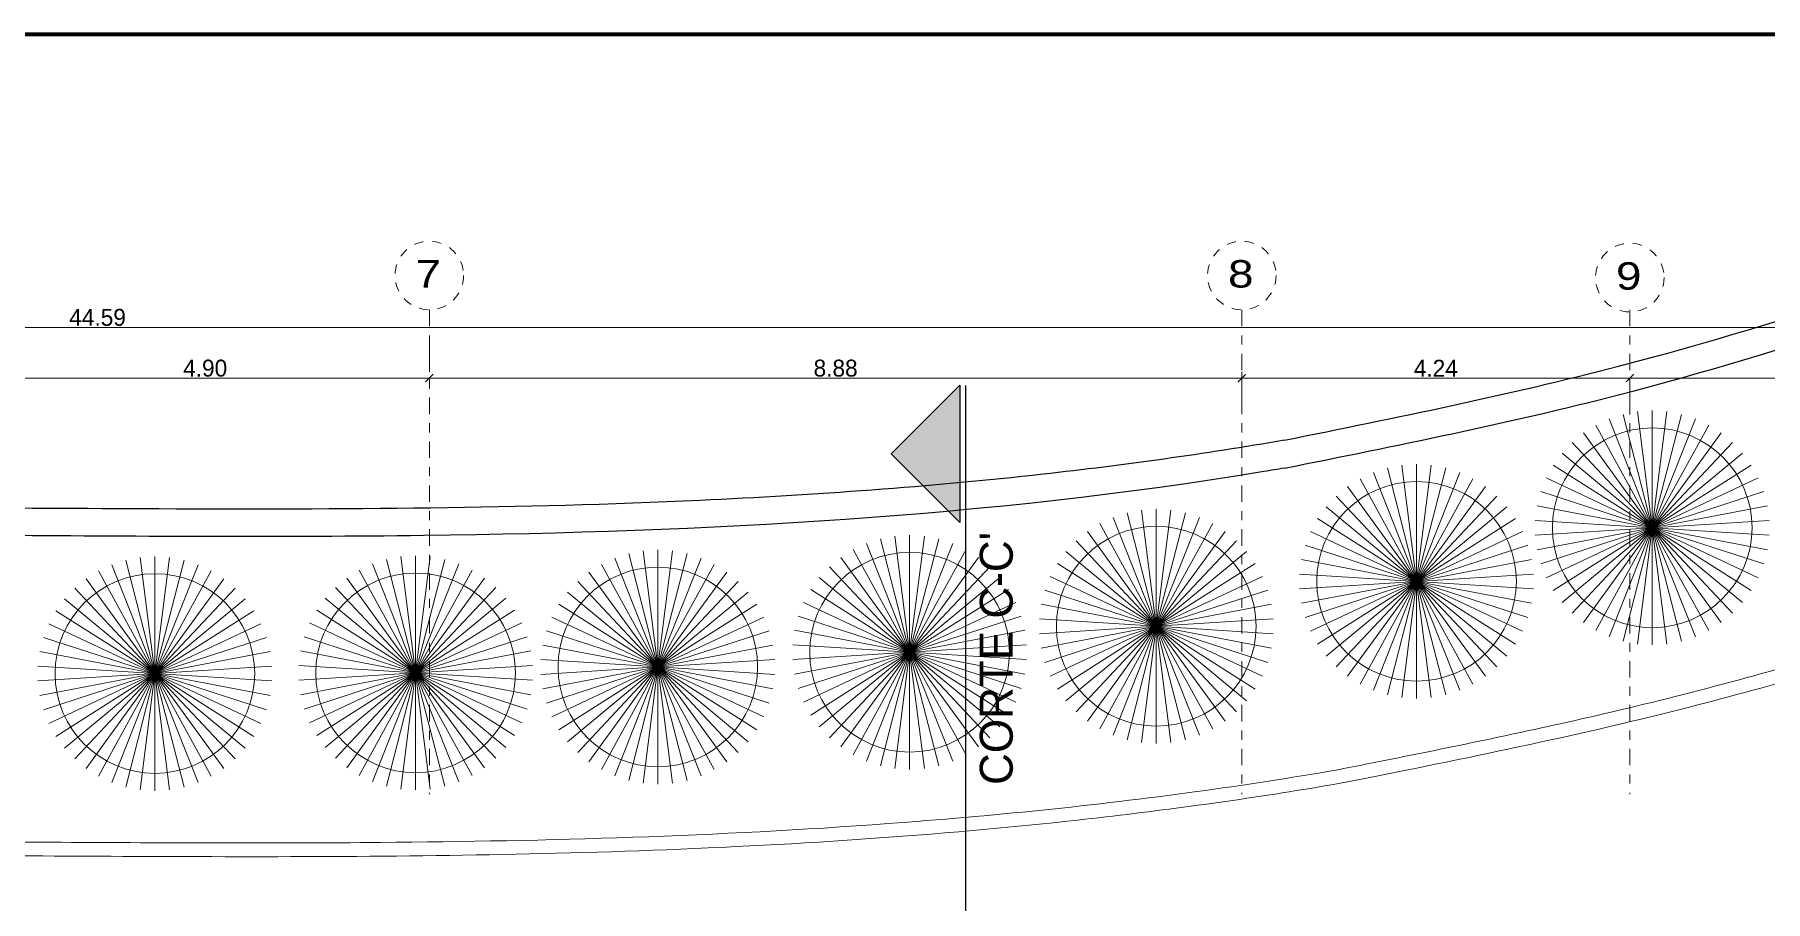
# Model space of a CAD drawing. Header units: millimetres. Extents: x 189.5 to 285.5, y -15 to 51.
# Drawn here: x 234.43 to 253.35, y 41.54 to 51.01 of the extents above; entities that cross this region are included whole.
import ezdxf
from ezdxf.enums import TextEntityAlignment as Align

# ---------------------------------------------------------------- set-up
doc = ezdxf.new("R2010")
doc.units = ezdxf.units.MM
doc.header["$LTSCALE"] = 0.005
doc.header["$MEASUREMENT"] = 0
doc.linetypes.add('ACAD_ISO10W100', pattern=[18, 12, -3, 0, -3])
for name, color, linetype, lineweight in [('Aux', 1, 'Continuous', 9), ('cotas', 1, 'Continuous', 15), ('EJES-REALES', 11, 'ACAD_ISO10W100', 5), ('F', 9, 'Continuous', 100), ('muebles', 2, 'Continuous', 20), ('murosbajos', 3, 'Continuous', 25), ('Tenue', 11, 'Continuous', 5)]:
    doc.layers.add(name, color=color, linetype=linetype, lineweight=lineweight)
doc.layers.add('WB_SIMBOLOS', color=7, linetype='Continuous')
doc.styles.get("Standard").update_dxf_attribs({"font": 'ERASMD.TTF', "height": 0.185})
doc.dimstyles.get("Standard").update_dxf_attribs({"dimtxt": 0.15, "dimasz": 0.085, "dimexe": 0.07, "dimexo": 0.4, "dimgap": 0.015, "dimtad": 1, "dimzin": 1, "dimdsep": 46, "dimtxsty": 'Standard', "dimblk": 'ARCHTICK', "dimcen": 0, "dimclrd": 256, "dimclre": 256, "dimclrt": 2, "dimadec": 0, "dimazin": 0, "dimtfac": 1, "dimtix": 1, "dimtmove": 0, "dimatfit": 0, "dimfxl": 1, "dimlwd": -1, "dimlwe": -1, "dimarcsym": 0})

# ---------------------------------------------------------------- blocks, each defined once
blk = doc.blocks.new('_ArchTick')
at = {"color": 0, "linetype": 'ByBlock', "const_width": 0.15}
blk.add_lwpolyline([(-0.5, -0.5), (0.5, 0.5)], dxfattribs=at)
blk = doc.blocks.new('*D97')
at = {"layer": 'cotas', "transparency": 16777216}
for p, q in [((233.844, 47.658), (233.844, 47.328)), ((238.744, 47.658), (238.744, 47.328)), ((233.844, 47.258), (238.744, 47.258))]:
    blk.add_line(p, q, dxfattribs=at)
at = {"layer": 'Defpoints', "color": 0, "transparency": 16777216}
for p in [(233.844, 47.258), (238.744, 47.258), (238.744, 47.258)]:
    blk.add_point(p, dxfattribs=at)
at = {"layer": 'cotas', "transparency": 16777216, "xscale": 0.085, "yscale": 0.085, "zscale": 0.085, "rotation": 180}
blk.add_blockref('_ArchTick', (233.844, 47.258), dxfattribs=at)
at = {"layer": 'cotas', "transparency": 16777216, "xscale": 0.085, "yscale": 0.085, "zscale": 0.085}
blk.add_blockref('_ArchTick', (238.744, 47.258), dxfattribs=at)
at = {"layer": 'cotas', "color": 2, "transparency": 16777216, "insert": (236.294, 47.366), "char_height": 0.185, "attachment_point": 5}
blk.add_mtext('4.90', dxfattribs=at)
blk = doc.blocks.new('*D98')
at = {"layer": 'cotas', "transparency": 16777216}
for p, q in [((238.744, 47.658), (238.744, 47.328)), ((247.624, 46.901), (247.624, 47.328)), ((238.744, 47.258), (247.624, 47.258))]:
    blk.add_line(p, q, dxfattribs=at)
at = {"layer": 'Defpoints', "color": 0, "transparency": 16777216}
for p in [(238.744, 47.258), (247.624, 47.258), (247.624, 46.501)]:
    blk.add_point(p, dxfattribs=at)
at = {"layer": 'cotas', "transparency": 16777216, "xscale": 0.085, "yscale": 0.085, "zscale": 0.085, "rotation": 180}
blk.add_blockref('_ArchTick', (238.744, 47.258), dxfattribs=at)
at = {"layer": 'cotas', "transparency": 16777216, "xscale": 0.085, "yscale": 0.085, "zscale": 0.085}
blk.add_blockref('_ArchTick', (247.624, 47.258), dxfattribs=at)
at = {"layer": 'cotas', "color": 2, "transparency": 16777216, "insert": (243.184, 47.366), "char_height": 0.185, "attachment_point": 5}
blk.add_mtext('8.88', dxfattribs=at)
blk = doc.blocks.new('*D99')
at = {"layer": 'cotas', "transparency": 16777216}
for p, q in [((247.624, 46.901), (247.624, 47.328)), ((247.624, 47.258), (251.864, 47.258)), ((251.864, 46.861), (251.864, 47.188))]:
    blk.add_line(p, q, dxfattribs=at)
at = {"layer": 'Defpoints', "color": 0, "transparency": 16777216}
for p in [(251.864, 47.261), (251.864, 47.258), (247.624, 46.501)]:
    blk.add_point(p, dxfattribs=at)
at = {"layer": 'cotas', "transparency": 16777216, "xscale": 0.085, "yscale": 0.085, "zscale": 0.085, "rotation": 180}
blk.add_blockref('_ArchTick', (247.624, 47.258), dxfattribs=at)
at = {"layer": 'cotas', "transparency": 16777216, "xscale": 0.085, "yscale": 0.085, "zscale": 0.085}
blk.add_blockref('_ArchTick', (251.864, 47.258), dxfattribs=at)
at = {"layer": 'cotas', "color": 2, "transparency": 16777216, "insert": (249.744, 47.366), "char_height": 0.185, "attachment_point": 5}
blk.add_mtext('4.24', dxfattribs=at)
blk = doc.blocks.new('*D100')
at = {"layer": 'cotas', "transparency": 16777216}
for p, q in [((251.864, 47.258), (257.064, 47.258)), ((251.864, 46.861), (251.864, 47.188)), ((257.064, 46.861), (257.064, 47.188))]:
    blk.add_line(p, q, dxfattribs=at)
at = {"layer": 'Defpoints', "color": 0, "transparency": 16777216}
for p in [(251.864, 47.261), (257.064, 47.261), (257.064, 47.258)]:
    blk.add_point(p, dxfattribs=at)
at = {"layer": 'cotas', "transparency": 16777216, "xscale": 0.085, "yscale": 0.085, "zscale": 0.085, "rotation": 180}
blk.add_blockref('_ArchTick', (251.864, 47.258), dxfattribs=at)
at = {"layer": 'cotas', "transparency": 16777216, "xscale": 0.085, "yscale": 0.085, "zscale": 0.085}
blk.add_blockref('_ArchTick', (257.064, 47.258), dxfattribs=at)
at = {"layer": 'cotas', "color": 2, "transparency": 16777216, "insert": (254.464, 47.366), "char_height": 0.185, "attachment_point": 5}
blk.add_mtext('5.20', dxfattribs=at)
blk = doc.blocks.new('*D122')
at = {"layer": 'cotas', "transparency": 16777216}
for p, q in [((212.822, 47.036), (212.822, 47.883)), ((257.414, 47.036), (257.414, 47.883)), ((212.822, 47.813), (257.414, 47.813))]:
    blk.add_line(p, q, dxfattribs=at)
at = {"layer": 'Defpoints', "color": 0, "transparency": 16777216}
for p in [(257.414, 47.813), (212.822, 46.636), (257.414, 46.636)]:
    blk.add_point(p, dxfattribs=at)
at = {"layer": 'cotas', "transparency": 16777216, "xscale": 0.085, "yscale": 0.085, "zscale": 0.085, "rotation": 180}
blk.add_blockref('_ArchTick', (212.822, 47.813), dxfattribs=at)
at = {"layer": 'cotas', "transparency": 16777216, "xscale": 0.085, "yscale": 0.085, "zscale": 0.085}
blk.add_blockref('_ArchTick', (257.414, 47.813), dxfattribs=at)
at = {"layer": 'cotas', "color": 2, "transparency": 16777216, "insert": (235.118, 47.921), "char_height": 0.185, "attachment_point": 5}
blk.add_mtext('44.59', dxfattribs=at)

msp = doc.modelspace()

# ---------------------------------------------------------------- hatches: boundary and pattern name
at = {"layer": 'WB_SIMBOLOS'}
msp.add_hatch(color=256, dxfattribs=at).paths.add_polyline_path([(244.543, 45.681), (244.543, 47.181), (243.793, 46.431)])

# ---------------------------------------------------------------- linework, layer by layer
at = {"layer": 'Aux'}
for centre in [(252.109, 45.622), (249.533, 45.036), (246.689, 44.545), (243.993, 44.261), (235.744, 44.028), (238.594, 44.035), (241.241, 44.1)]:
    msp.add_circle(centre, 1.091, dxfattribs=at)
at = {"layer": 'EJES-REALES', "ltscale": 3}
for p, q in [((238.744, 48.005), (238.744, 42.71)), ((247.624, 48.005), (247.624, 42.71)), ((251.864, 48.005), (251.864, 42.71))]:
    msp.add_line(p, q, dxfattribs=at)
at = {"layer": 'EJES-REALES'}
for centre in [(238.744, 48.38), (247.624, 48.38), (251.864, 48.357)]:
    msp.add_circle(centre, 0.375, dxfattribs=at)
at = {"layer": 'F'}
msp.add_line((285.516, 51.014), (189.516, 51.014), dxfattribs=at)
at = {"layer": 'muebles'}
for points, knots in [([(248.652, 42.972), (248.874, 43.016), (249.08, 43.057), (249.59, 43.159), (249.883, 43.218), (250.479, 43.343), (250.78, 43.407), (251.533, 43.575), (251.988, 43.682), (252.906, 43.916), (253.363, 44.042), (253.899, 44.198), (253.985, 44.224), (254.114, 44.249)], [0, 0, 0, 0, 0.555358, 0.555358, 1.435078, 1.435078, 2.314798, 2.314798, 3.613782, 3.613782, 4.912766, 4.912766, 5.16359, 5.16359, 5.16359, 5.16359]), ([(248.681, 42.825), (249.206, 42.928), (249.644, 43.016), (250.677, 43.23), (251.277, 43.36), (252.354, 43.617), (252.829, 43.74), (253.57, 43.946), (253.843, 44.025), (254.114, 44.106)], [0, 0, 0, 0, 1.315075, 1.315075, 3.050938, 3.050938, 4.377538, 4.377538, 5.16359, 5.16359, 5.16359, 5.16359]), ([(248.656, 42.973), (248.148, 42.885), (247.639, 42.807), (246.002, 42.583), (244.877, 42.47), (241.889, 42.249), (240.036, 42.197), (237.033, 42.171), (235.868, 42.177), (233.292, 42.19), (231.888, 42.199), (229.676, 42.2), (228.867, 42.198), (227.384, 42.189), (226.712, 42.181), (225.235, 42.166), (224.43, 42.16), (222.929, 42.174), (222.235, 42.192), (220.861, 42.252), (220.18, 42.293), (218.82, 42.389), (218.142, 42.445), (216.62, 42.577), (215.776, 42.655), (214.92, 42.733)], [9.487888, 9.487888, 9.487888, 9.487888, 10.917391, 10.917391, 14.095757, 14.095757, 19.406743, 19.406743, 22.83382, 22.83382, 27.127504, 27.127504, 29.61048, 29.61048, 31.673514, 31.673514, 34.024114, 34.024114, 35.973335, 35.973335, 37.922557, 37.922557, 39.871778, 39.871778, 42.274411, 42.274411, 42.274411, 42.274411]), ([(248.681, 42.825), (248.27, 42.754), (247.858, 42.689), (246.625, 42.513), (245.805, 42.417), (243.355, 42.186), (241.734, 42.104), (238.572, 42.023), (237.028, 42.022), (234.179, 42.035), (232.872, 42.044), (230.269, 42.051), (228.976, 42.05), (227.16, 42.036), (226.641, 42.03), (225.579, 42.019), (225.039, 42.015), (223.915, 42.014), (223.329, 42.018), (222.206, 42.044), (221.676, 42.064), (220.625, 42.116), (220.102, 42.149), (218.537, 42.258), (217.498, 42.348), (215.938, 42.489), (215.424, 42.536), (214.906, 42.583)], [9.487888, 9.487888, 9.487888, 9.487888, 10.640709, 10.640709, 12.94624, 12.94624, 17.557303, 17.557303, 22.044462, 22.044462, 26.021596, 26.021596, 29.99873, 29.99873, 31.587194, 31.587194, 33.175658, 33.175658, 34.85018, 34.85018, 36.343011, 36.343011, 37.835841, 37.835841, 40.821501, 40.821501, 42.274411, 42.274411, 42.274411, 42.274411])]:
    msp.add_open_spline(points, degree=3, knots=knots, dxfattribs=at)
at = {"layer": 'murosbajos', "linetype": 'ByBlock'}
msp.add_spline([(248.089, 46.579), (251.739, 47.387), (257.414, 49.224)], degree=3, dxfattribs=at)
msp.add_open_spline([(248.089, 46.274), (249.312, 46.519), (252.416, 47.14), (255.404, 48.193), (257.214, 48.836)], degree=3, knots=[0, 0, 0, 0, 3.736851, 9.488357, 9.488357, 9.488357, 9.488357], dxfattribs=at)
at = {"layer": 'murosbajos'}
for points, knots in [([(248.089, 46.579), (247.214, 46.428), (246.335, 46.305), (244.208, 46.069), (242.957, 45.979), (239.744, 45.83), (237.78, 45.82), (234.12, 45.834), (232.581, 45.847), (229.74, 45.851), (228.546, 45.848), (226.252, 45.828), (225.154, 45.811), (223.146, 45.819), (222.236, 45.841), (220.415, 45.932), (219.504, 45.998), (217.619, 46.156), (216.646, 46.25), (215.335, 46.372)], [9.436028, 9.436028, 9.436028, 9.436028, 12.117915, 12.117915, 15.8931, 15.8931, 21.791388, 21.791388, 26.735018, 26.735018, 30.312089, 30.312089, 33.607777, 33.607777, 36.358026, 36.358026, 39.108276, 39.108276, 42.043518, 42.043518, 42.043518, 42.043518]), ([(248.089, 46.274), (248.014, 46.261), (244.915, 45.738), (240.24, 45.496), (233.278, 45.544), (228.005, 45.564), (221.73, 45.452), (217.807, 45.835), (215.222, 46.069)], [9.487888, 9.487888, 9.487888, 9.487888, 9.715997, 18.912676, 23.462676, 30.462676, 35.062676, 42.274411, 42.274411, 42.274411, 42.274411])]:
    msp.add_open_spline(points, degree=3, knots=knots, dxfattribs=at)
at = {"layer": 'Tenue'}
for p, q in [((252.109, 45.622), (251.492, 46.744)), ((252.109, 45.622), (251.638, 46.813)), ((252.109, 45.622), (251.791, 46.862)), ((252.109, 45.622), (251.949, 46.892)), ((252.109, 45.622), (252.109, 46.903)), ((252.109, 45.622), (252.27, 46.892)), ((252.109, 45.622), (252.428, 46.862)), ((252.109, 45.622), (252.581, 46.813)), ((252.109, 45.622), (252.726, 46.744)), ((252.109, 45.622), (251.233, 46.555)), ((252.109, 45.622), (251.357, 46.658)), ((252.109, 45.622), (252.862, 46.658)), ((252.109, 45.622), (252.986, 46.555)), ((252.109, 45.622), (251.123, 46.438)), ((252.109, 45.622), (253.096, 46.438)), ((249.533, 45.036), (248.916, 46.158)), ((249.533, 45.036), (249.062, 46.227)), ((249.533, 45.036), (249.215, 46.276)), ((249.533, 45.036), (249.373, 46.306)), ((249.533, 45.036), (249.533, 46.316)), ((249.533, 45.036), (249.694, 46.306)), ((249.533, 45.036), (249.852, 46.276)), ((249.533, 45.036), (250.005, 46.227)), ((249.533, 45.036), (250.15, 46.158)), ((252.109, 45.622), (250.951, 46.167)), ((252.109, 45.622), (251.028, 46.308)), ((252.109, 45.622), (253.191, 46.308)), ((252.109, 45.622), (253.268, 46.167)), ((249.533, 45.036), (248.656, 45.969)), ((249.533, 45.036), (248.78, 46.072)), ((249.533, 45.036), (250.286, 46.072)), ((249.533, 45.036), (250.41, 45.969)), ((252.109, 45.622), (250.891, 46.018)), ((252.109, 45.622), (253.328, 46.018)), ((246.689, 44.545), (246.37, 45.785)), ((246.689, 44.545), (246.528, 45.815)), ((246.689, 44.545), (246.689, 45.825)), ((246.689, 44.545), (246.849, 45.815)), ((246.689, 44.545), (247.007, 45.785)), ((249.533, 45.036), (248.546, 45.852)), ((249.533, 45.036), (250.52, 45.852)), ((252.109, 45.622), (250.851, 45.862)), ((252.109, 45.622), (253.368, 45.862)), ((246.689, 44.545), (246.072, 45.667)), ((246.689, 44.545), (246.217, 45.735)), ((246.689, 44.545), (247.16, 45.735)), ((246.689, 44.545), (247.306, 45.667)), ((249.533, 45.036), (248.452, 45.722)), ((249.533, 45.036), (250.615, 45.722)), ((252.109, 45.622), (250.831, 45.702)), ((252.109, 45.622), (250.831, 45.541)), ((252.109, 45.622), (250.851, 45.382)), ((252.109, 45.622), (250.891, 45.226)), ((252.109, 45.622), (250.951, 45.076)), ((252.109, 45.622), (251.028, 44.936)), ((252.109, 45.622), (251.123, 44.805)), ((252.109, 45.622), (251.233, 44.688)), ((252.109, 45.622), (251.357, 44.586)), ((252.109, 45.622), (251.492, 44.499)), ((252.109, 45.622), (251.638, 44.431)), ((252.109, 45.622), (251.791, 44.381)), ((252.109, 45.622), (251.949, 44.351)), ((252.109, 45.622), (253.388, 45.702)), ((252.109, 45.622), (253.368, 45.382)), ((252.109, 45.622), (253.388, 45.541)), ((252.109, 45.622), (252.428, 44.381)), ((252.109, 45.622), (252.581, 44.431)), ((252.109, 45.622), (252.726, 44.499)), ((252.109, 45.622), (252.862, 44.586)), ((252.109, 45.622), (252.986, 44.688)), ((252.109, 45.622), (253.096, 44.805)), ((252.109, 45.622), (253.191, 44.936)), ((252.109, 45.622), (253.268, 45.076)), ((252.109, 45.622), (253.328, 45.226)), ((252.109, 45.622), (252.109, 44.341)), ((252.109, 45.622), (252.27, 44.351)), ((243.993, 44.261), (243.522, 45.451)), ((243.993, 44.261), (243.675, 45.501)), ((243.993, 44.261), (243.833, 45.531)), ((243.993, 44.261), (243.993, 45.541)), ((243.993, 44.261), (244.154, 45.531)), ((243.993, 44.261), (244.312, 45.501)), ((243.993, 44.261), (244.465, 45.451)), ((246.689, 44.545), (245.812, 45.478)), ((246.689, 44.545), (245.936, 45.581)), ((246.689, 44.545), (247.442, 45.581)), ((246.689, 44.545), (247.566, 45.478)), ((249.533, 45.036), (248.315, 45.432)), ((249.533, 45.036), (248.374, 45.581)), ((249.533, 45.036), (250.692, 45.581)), ((249.533, 45.036), (250.751, 45.432)), ((235.744, 44.028), (235.273, 45.218)), ((235.744, 44.028), (235.426, 45.268)), ((235.744, 44.028), (235.584, 45.298)), ((235.744, 44.028), (235.744, 45.308)), ((235.744, 44.028), (235.905, 45.298)), ((235.744, 44.028), (236.063, 45.268)), ((235.744, 44.028), (236.216, 45.218)), ((238.594, 44.035), (238.122, 45.226)), ((238.594, 44.035), (238.275, 45.276)), ((238.594, 44.035), (238.433, 45.306)), ((238.594, 44.035), (238.594, 45.316)), ((238.594, 44.035), (238.754, 45.306)), ((238.594, 44.035), (238.912, 45.276)), ((238.594, 44.035), (239.065, 45.226)), ((241.241, 44.1), (240.624, 45.222)), ((241.241, 44.1), (240.77, 45.291)), ((241.241, 44.1), (240.923, 45.34)), ((241.241, 44.1), (241.081, 45.37)), ((241.241, 44.1), (241.241, 45.381)), ((241.241, 44.1), (241.402, 45.37)), ((241.241, 44.1), (241.56, 45.34)), ((241.241, 44.1), (241.713, 45.291)), ((241.241, 44.1), (241.858, 45.222)), ((243.993, 44.261), (243.24, 45.297)), ((243.993, 44.261), (243.376, 45.383)), ((243.993, 44.261), (244.61, 45.383)), ((243.993, 44.261), (244.746, 45.297)), ((246.689, 44.545), (245.608, 45.231)), ((246.689, 44.545), (245.702, 45.361)), ((246.689, 44.545), (247.676, 45.361)), ((246.689, 44.545), (247.77, 45.231)), ((249.533, 45.036), (248.275, 45.276)), ((249.533, 45.036), (250.791, 45.276)), ((235.744, 44.028), (234.992, 45.064)), ((235.744, 44.028), (235.127, 45.15)), ((235.744, 44.028), (236.361, 45.15)), ((235.744, 44.028), (236.497, 45.064)), ((238.594, 44.035), (237.841, 45.071)), ((238.594, 44.035), (237.977, 45.158)), ((238.594, 44.035), (239.211, 45.158)), ((238.594, 44.035), (239.347, 45.071)), ((241.241, 44.1), (240.365, 45.033)), ((241.241, 44.1), (240.488, 45.136)), ((241.241, 44.1), (241.994, 45.136)), ((241.241, 44.1), (242.118, 45.033)), ((243.993, 44.261), (243.006, 45.077)), ((243.993, 44.261), (243.116, 45.194)), ((243.993, 44.261), (244.87, 45.194)), ((243.993, 44.261), (244.98, 45.077)), ((246.689, 44.545), (245.53, 45.09)), ((246.689, 44.545), (247.848, 45.09)), ((249.533, 45.036), (248.255, 45.116)), ((249.533, 45.036), (248.255, 44.955)), ((249.533, 45.036), (248.275, 44.796)), ((249.533, 45.036), (248.315, 44.64)), ((249.533, 45.036), (248.374, 44.49)), ((249.533, 45.036), (248.452, 44.349)), ((249.533, 45.036), (248.546, 44.219)), ((249.533, 45.036), (248.656, 44.102)), ((249.533, 45.036), (248.78, 44)), ((249.533, 45.036), (248.916, 43.913)), ((249.533, 45.036), (249.062, 43.845)), ((249.533, 45.036), (249.215, 43.795)), ((249.533, 45.036), (249.373, 43.765)), ((249.533, 45.036), (250.811, 45.116)), ((249.533, 45.036), (250.791, 44.796)), ((249.533, 45.036), (250.811, 44.955)), ((249.533, 45.036), (249.852, 43.795)), ((249.533, 45.036), (250.005, 43.845)), ((249.533, 45.036), (250.15, 43.913)), ((249.533, 45.036), (250.286, 44)), ((249.533, 45.036), (250.41, 44.102)), ((249.533, 45.036), (250.52, 44.219)), ((249.533, 45.036), (250.615, 44.349)), ((249.533, 45.036), (250.692, 44.49)), ((249.533, 45.036), (250.751, 44.64)), ((249.533, 45.036), (249.533, 43.755)), ((249.533, 45.036), (249.694, 43.765)), ((235.744, 44.028), (234.758, 44.844)), ((235.744, 44.028), (234.868, 44.961)), ((235.744, 44.028), (236.621, 44.961)), ((235.744, 44.028), (236.731, 44.844)), ((238.594, 44.035), (237.607, 44.852)), ((238.594, 44.035), (237.717, 44.969)), ((238.594, 44.035), (239.471, 44.969)), ((238.594, 44.035), (239.581, 44.852)), ((241.241, 44.1), (240.254, 44.916)), ((241.241, 44.1), (242.228, 44.916)), ((243.993, 44.261), (242.912, 44.947)), ((243.993, 44.261), (245.074, 44.947)), ((246.689, 44.545), (245.471, 44.94)), ((246.689, 44.545), (247.907, 44.94)), ((235.744, 44.028), (234.663, 44.714)), ((235.744, 44.028), (236.826, 44.714)), ((238.594, 44.035), (237.513, 44.722)), ((238.594, 44.035), (239.675, 44.722)), ((241.241, 44.1), (240.082, 44.645)), ((241.241, 44.1), (240.16, 44.786)), ((241.241, 44.1), (242.323, 44.786)), ((241.241, 44.1), (242.4, 44.645)), ((243.993, 44.261), (242.775, 44.656)), ((243.993, 44.261), (242.834, 44.806)), ((243.993, 44.261), (245.152, 44.806)), ((243.993, 44.261), (245.211, 44.656)), ((246.689, 44.545), (245.431, 44.785)), ((246.689, 44.545), (247.947, 44.785)), ((235.744, 44.028), (234.586, 44.573)), ((235.744, 44.028), (236.903, 44.573)), ((238.594, 44.035), (237.435, 44.581)), ((238.594, 44.035), (239.753, 44.581)), ((241.241, 44.1), (240.023, 44.496)), ((241.241, 44.1), (242.459, 44.496)), ((243.993, 44.261), (242.735, 44.501)), ((243.993, 44.261), (245.251, 44.501)), ((246.689, 44.545), (245.411, 44.625)), ((246.689, 44.545), (245.411, 44.464)), ((246.689, 44.545), (245.431, 44.305)), ((246.689, 44.545), (245.471, 44.149)), ((246.689, 44.545), (245.53, 43.999)), ((246.689, 44.545), (245.608, 43.858)), ((246.689, 44.545), (245.702, 43.728)), ((246.689, 44.545), (245.812, 43.611)), ((246.689, 44.545), (245.936, 43.509)), ((246.689, 44.545), (246.072, 43.422)), ((246.689, 44.545), (246.217, 43.354)), ((246.689, 44.545), (246.37, 43.304)), ((246.689, 44.545), (246.528, 43.274)), ((246.689, 44.545), (247.967, 44.625)), ((246.689, 44.545), (247.947, 44.305)), ((246.689, 44.545), (247.967, 44.464)), ((246.689, 44.545), (247.007, 43.304)), ((246.689, 44.545), (247.16, 43.354)), ((246.689, 44.545), (247.306, 43.422)), ((246.689, 44.545), (247.442, 43.509)), ((246.689, 44.545), (247.566, 43.611)), ((246.689, 44.545), (247.676, 43.728)), ((246.689, 44.545), (247.77, 43.858)), ((246.689, 44.545), (247.848, 43.999)), ((246.689, 44.545), (247.907, 44.149)), ((246.689, 44.545), (246.689, 43.264)), ((246.689, 44.545), (246.849, 43.274)), ((235.744, 44.028), (234.486, 44.268)), ((235.744, 44.028), (234.526, 44.423)), ((235.744, 44.028), (236.963, 44.423)), ((235.744, 44.028), (237.003, 44.268)), ((238.594, 44.035), (237.336, 44.275)), ((238.594, 44.035), (237.376, 44.431)), ((238.594, 44.035), (239.812, 44.431)), ((238.594, 44.035), (239.852, 44.275)), ((241.241, 44.1), (239.983, 44.34)), ((241.241, 44.1), (242.499, 44.34)), ((243.993, 44.261), (242.715, 44.341)), ((243.993, 44.261), (245.271, 44.341)), ((235.744, 44.028), (234.466, 44.108)), ((235.744, 44.028), (237.023, 44.108)), ((238.594, 44.035), (237.316, 44.116)), ((238.594, 44.035), (239.872, 44.116)), ((241.241, 44.1), (239.963, 44.18)), ((241.241, 44.1), (239.963, 44.019)), ((241.241, 44.1), (239.983, 43.86)), ((241.241, 44.1), (240.023, 43.704)), ((241.241, 44.1), (240.082, 43.555)), ((241.241, 44.1), (240.16, 43.414)), ((241.241, 44.1), (240.254, 43.283)), ((241.241, 44.1), (240.365, 43.166)), ((241.241, 44.1), (240.488, 43.064)), ((241.241, 44.1), (240.624, 42.978)), ((241.241, 44.1), (240.77, 42.909)), ((241.241, 44.1), (240.923, 42.859)), ((241.241, 44.1), (241.081, 42.829)), ((241.241, 44.1), (242.519, 44.18)), ((241.241, 44.1), (242.499, 43.86)), ((241.241, 44.1), (242.519, 44.019)), ((241.241, 44.1), (241.56, 42.859)), ((241.241, 44.1), (241.713, 42.909)), ((241.241, 44.1), (241.858, 42.978)), ((241.241, 44.1), (241.994, 43.064)), ((241.241, 44.1), (242.118, 43.166)), ((241.241, 44.1), (242.228, 43.283)), ((241.241, 44.1), (242.323, 43.414)), ((241.241, 44.1), (242.4, 43.555)), ((241.241, 44.1), (242.459, 43.704)), ((241.241, 44.1), (241.241, 42.819)), ((241.241, 44.1), (241.402, 42.829)), ((243.993, 44.261), (242.715, 44.18)), ((243.993, 44.261), (242.735, 44.021)), ((243.993, 44.261), (242.775, 43.865)), ((243.993, 44.261), (242.834, 43.715)), ((243.993, 44.261), (242.912, 43.574)), ((243.993, 44.261), (243.006, 43.444)), ((243.993, 44.261), (243.116, 43.327)), ((243.993, 44.261), (243.24, 43.225)), ((243.993, 44.261), (243.376, 43.138)), ((243.993, 44.261), (243.522, 43.07)), ((243.993, 44.261), (243.675, 43.02)), ((243.993, 44.261), (243.833, 42.99)), ((243.993, 44.261), (245.251, 44.021)), ((243.993, 44.261), (245.271, 44.18)), ((243.993, 44.261), (244.312, 43.02)), ((243.993, 44.261), (244.465, 43.07)), ((243.993, 44.261), (244.61, 43.138)), ((243.993, 44.261), (244.746, 43.225)), ((243.993, 44.261), (244.87, 43.327)), ((243.993, 44.261), (244.98, 43.444)), ((243.993, 44.261), (245.074, 43.574)), ((243.993, 44.261), (245.152, 43.715)), ((243.993, 44.261), (245.211, 43.865)), ((243.993, 44.261), (243.993, 42.98)), ((243.993, 44.261), (244.154, 42.99)), ((235.744, 44.028), (234.466, 43.947)), ((235.744, 44.028), (234.486, 43.788)), ((235.744, 44.028), (234.526, 43.632)), ((235.744, 44.028), (234.586, 43.482)), ((235.744, 44.028), (234.663, 43.341)), ((235.744, 44.028), (234.758, 43.211)), ((235.744, 44.028), (234.868, 43.094)), ((235.744, 44.028), (234.992, 42.991)), ((235.744, 44.028), (235.127, 42.905)), ((235.744, 44.028), (235.273, 42.837)), ((235.744, 44.028), (235.426, 42.787)), ((235.744, 44.028), (235.584, 42.757)), ((235.744, 44.028), (237.003, 43.788)), ((235.744, 44.028), (237.023, 43.947)), ((235.744, 44.028), (236.063, 42.787)), ((235.744, 44.028), (236.216, 42.837)), ((235.744, 44.028), (236.361, 42.905)), ((235.744, 44.028), (236.497, 42.991)), ((235.744, 44.028), (236.621, 43.094)), ((235.744, 44.028), (236.731, 43.211)), ((235.744, 44.028), (236.826, 43.341)), ((235.744, 44.028), (236.903, 43.482)), ((235.744, 44.028), (236.963, 43.632)), ((235.744, 44.028), (235.744, 42.747)), ((235.744, 44.028), (235.905, 42.757)), ((238.594, 44.035), (237.316, 43.955)), ((238.594, 44.035), (237.336, 43.795)), ((238.594, 44.035), (237.376, 43.64)), ((238.594, 44.035), (237.435, 43.49)), ((238.594, 44.035), (237.513, 43.349)), ((238.594, 44.035), (237.607, 43.219)), ((238.594, 44.035), (237.717, 43.102)), ((238.594, 44.035), (237.841, 42.999)), ((238.594, 44.035), (237.977, 42.913)), ((238.594, 44.035), (238.122, 42.844)), ((238.594, 44.035), (238.275, 42.795)), ((238.594, 44.035), (238.433, 42.765)), ((238.594, 44.035), (239.852, 43.795)), ((238.594, 44.035), (239.872, 43.955)), ((238.594, 44.035), (238.912, 42.795)), ((238.594, 44.035), (239.065, 42.844)), ((238.594, 44.035), (239.211, 42.913)), ((238.594, 44.035), (239.347, 42.999)), ((238.594, 44.035), (239.471, 43.102)), ((238.594, 44.035), (239.581, 43.219)), ((238.594, 44.035), (239.675, 43.349)), ((238.594, 44.035), (239.753, 43.49)), ((238.594, 44.035), (239.812, 43.64)), ((238.594, 44.035), (238.594, 42.755)), ((238.594, 44.035), (238.754, 42.765))]:
    msp.add_line(p, q, dxfattribs=at)
at = {"layer": 'WB_SIMBOLOS'}
for p, q in [((244.543, 47.181), (243.793, 46.431)), ((244.543, 47.181), (244.543, 45.681)), ((244.603, 47.179), (244.603, 41.179)), ((244.543, 45.681), (243.793, 46.431))]:
    msp.add_line(p, q, dxfattribs=at)

# ---------------------------------------------------------------- texts
at = {"layer": 'EJES-REALES', "width": 1.25}
for s, p in [('7', (238.732, 48.248)), ('8', (247.612, 48.248)), ('9', (251.852, 48.225))]:
    msp.add_text(s, height=0.3, dxfattribs=at).set_placement(p, align=Align.CENTER)
at = {"layer": 'WB_SIMBOLOS'}
msp.add_text("CORTE C-C'", height=0.36, rotation=90, dxfattribs=at).set_placement((245.12, 42.81))

# ---------------------------------------------------------------- dimensions: what is measured, and where the dimension line sits
at = {"layer": 'cotas'}
dim = msp.add_linear_dim(base=(257.414, 47.813), p1=(212.822, 46.636), p2=(257.414, 46.636), dimstyle='Standard', dxfattribs=at)
dim.commit()
dim.dimension.update_dxf_attribs({"geometry": '*D122', "text_midpoint": (235.118, 47.921)})
for base, p1, p2, picture, middle in [((238.744, 47.258), (233.844, 47.258), (238.744, 47.258), '*D97', (236.294, 47.366)), ((247.624, 47.258), (238.744, 47.258), (247.624, 46.501), '*D98', (243.184, 47.366)), ((251.864, 47.258), (247.624, 46.501), (251.864, 47.261), '*D99', (249.744, 47.366)), ((257.064, 47.258), (251.864, 47.261), (257.064, 47.261), '*D100', (254.464, 47.366))]:
    dim = msp.add_linear_dim(base=base, p1=p1, p2=p2, dimstyle='Standard', override={"dimtmove": 1}, dxfattribs=at)
    dim.commit()
    dim.dimension.update_dxf_attribs({"geometry": picture, "text_midpoint": middle})

doc.saveas('drawing.dxf')
